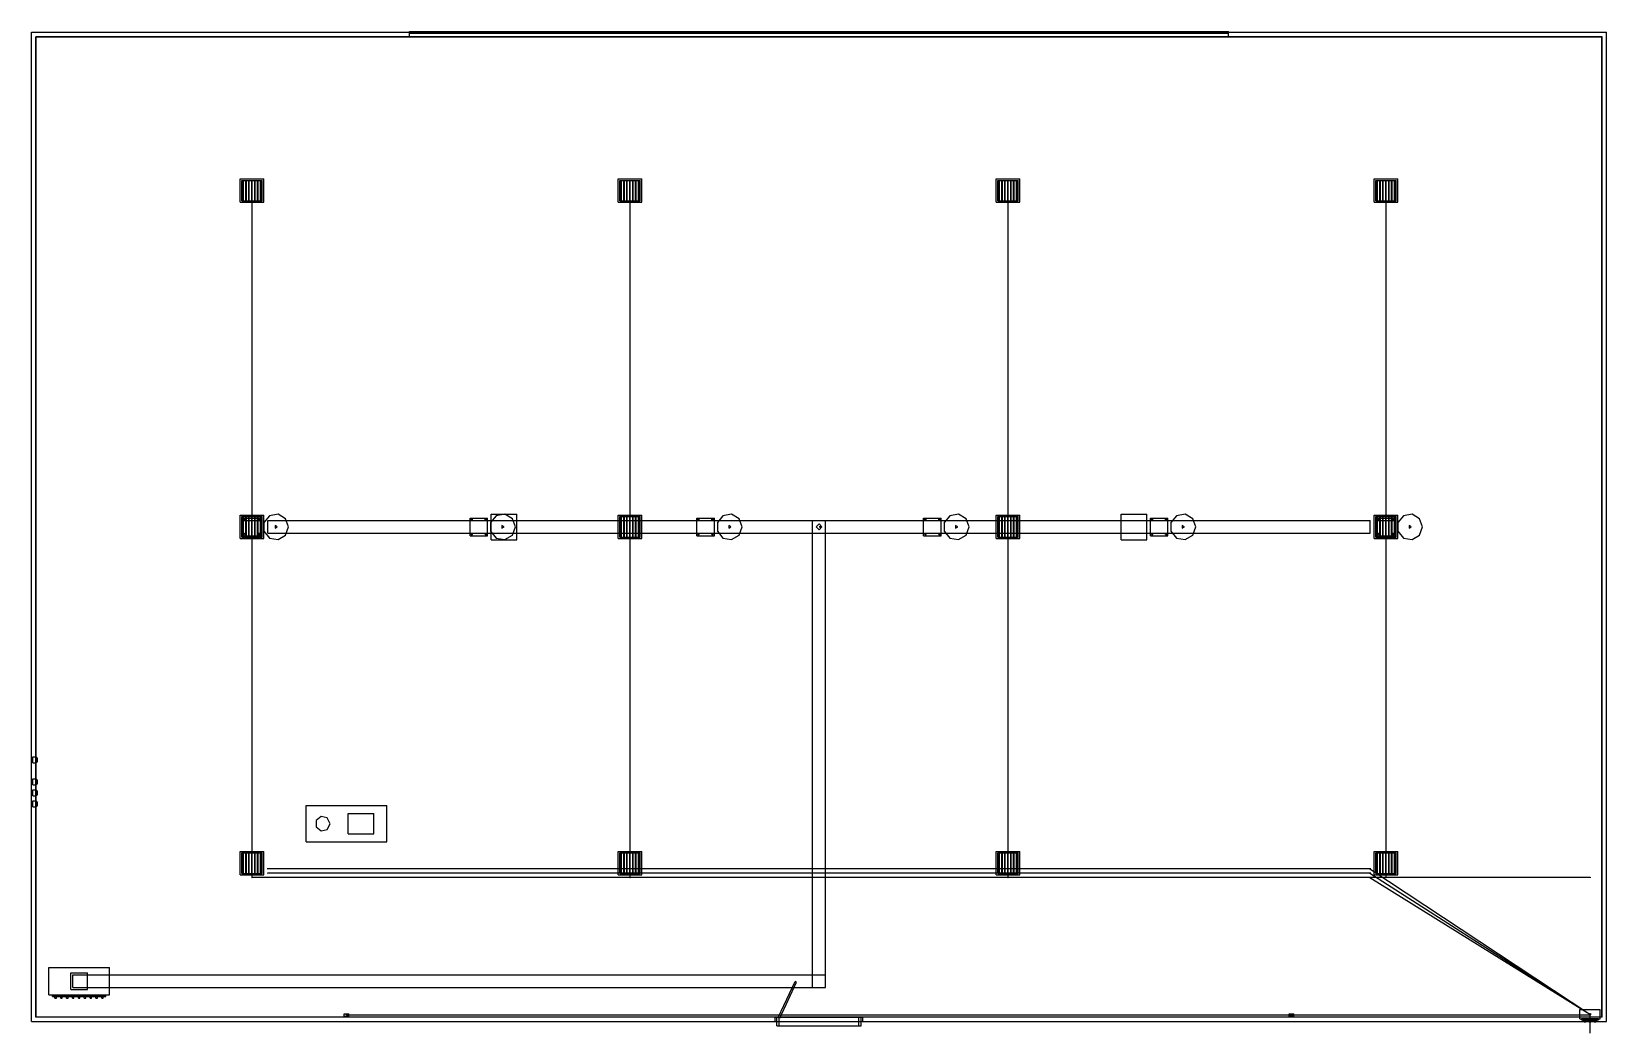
# Model space of a CAD drawing. Header units: millimetres. Extents: x -285000 to -242000, y 122200 to 149522.
import ezdxf

# ---------------------------------------------------------------- set-up
doc = ezdxf.new("R2010")
doc.units = ezdxf.units.MM

msp = doc.modelspace()

# ---------------------------------------------------------------- linework, layer by layer
at = {"layer": 'electrical'}
for p, q in [((-278972.21, 145180), (-278987.79, 145180)), ((-278987.79, 145180), (-278980, 145180)), ((-278980, 145180), (-278972.21, 145180)), ((-278980, 126430), (-278980, 145180)), ((-268652.21, 145180), (-268667.79, 145180)), ((-268667.79, 145180), (-268660, 145180)), ((-268660, 145180), (-268652.21, 145180)), ((-268660, 126430), (-268660, 145180)), ((-258332.21, 145180), (-258347.79, 145180)), ((-258347.79, 145180), (-258340, 145180)), ((-258340, 145180), (-258332.21, 145180)), ((-258340, 126430), (-258340, 145180)), ((-248012.21, 145180), (-248027.79, 145180)), ((-248027.79, 145180), (-248020, 145180)), ((-248020, 145180), (-248012.21, 145180)), ((-248020, 126430), (-248020, 145180)), ((-278972.21, 126430), (-278987.79, 126430)), ((-278987.79, 126430), (-278980, 126430)), ((-278980, 126422.21), (-278980, 126437.79)), ((-278980, 126437.79), (-278980, 126430)), ((-278980, 126430), (-278980, 126422.21)), ((-242450, 126430), (-278980, 126430)), ((-278980, 126430), (-278972.21, 126430)), ((-278550, 126658.74), (-278550, 126681.26)), ((-278550, 126681.26), (-278550, 126670)), ((-278550, 126670), (-278550, 126658.74)), ((-248450, 126670), (-278550, 126670)), ((-278550, 126538.74), (-278550, 126561.26)), ((-278550, 126561.26), (-278550, 126550)), ((-278550, 126550), (-278550, 126538.74)), ((-248450, 126550), (-278550, 126550)), ((-278550, 126418.74), (-278550, 126441.26)), ((-278550, 126441.26), (-278550, 126430)), ((-278550, 126430), (-278550, 126418.74)), ((-248450, 126430), (-278550, 126430)), ((-268652.21, 126430), (-268667.79, 126430)), ((-268667.79, 126430), (-268660, 126430)), ((-268660, 126430), (-268652.21, 126430)), ((-258332.21, 126430), (-258347.79, 126430)), ((-258347.79, 126430), (-258340, 126430)), ((-258340, 126430), (-258332.21, 126430)), ((-248457.17, 126659.16), (-248446.41, 126675.42)), ((-248446.41, 126675.42), (-248457.17, 126659.16)), ((-242457.17, 122689.16), (-248457.17, 126659.16)), ((-248457.02, 126539.06), (-248446.49, 126555.47)), ((-248446.49, 126555.47), (-248457.02, 126539.06)), ((-242457.02, 122689.06), (-248457.02, 126539.06)), ((-248456.86, 126418.96), (-248446.57, 126435.52)), ((-248446.57, 126435.52), (-248456.86, 126418.96)), ((-248450, 126658.74), (-248450, 126681.26)), ((-248450, 126681.26), (-248450, 126670)), ((-248450, 126670), (-248450, 126658.74)), ((-248450, 126670), (-248435.96, 126670)), ((-248435.96, 126670), (-248450, 126670)), ((-248450, 126538.74), (-248450, 126561.26)), ((-248450, 126561.26), (-248450, 126550)), ((-248450, 126550), (-248450, 126538.74)), ((-248450, 126550), (-248435.96, 126550)), ((-248435.96, 126550), (-248450, 126550)), ((-248450, 126418.74), (-248450, 126441.26)), ((-248450, 126441.26), (-248450, 126430)), ((-248450, 126430), (-248450, 126418.74)), ((-248450, 126430), (-248435.96, 126430)), ((-248435.96, 126430), (-248450, 126430)), ((-248446.57, 126435.52), (-248446.57, 126435.52)), ((-248446.49, 126555.47), (-248446.49, 126555.47)), ((-248446.41, 126675.42), (-248446.41, 126675.42)), ((-248012.21, 126430), (-248027.79, 126430)), ((-248027.79, 126430), (-248020, 126430)), ((-248020, 126430), (-248012.21, 126430)), ((-242450, 126422.21), (-242450, 126437.79)), ((-242450, 126437.79), (-242450, 126430)), ((-242450, 126430), (-242450, 126422.21)), ((-242456.86, 122688.96), (-248456.86, 126418.96)), ((-276465, 122650), (-276465, 122710)), ((-276465, 122710), (-276335, 122710)), ((-276465, 122650), (-276335, 122650)), ((-276391, 122680), (-276404.5, 122687.79)), ((-276404.5, 122687.79), (-276404.5, 122672.21)), ((-276404.5, 122672.21), (-276391, 122680)), ((-276400, 122672.21), (-276400, 122687.79)), ((-276400, 122687.79), (-276400, 122680)), ((-276400, 122680), (-242450, 122680)), ((-276400, 122680), (-276400, 122672.21)), ((-276400, 122680), (-276390.28, 122680)), ((-276390.28, 122680), (-276400, 122680)), ((-276335, 122650), (-276335, 122710)), ((-250665, 122650), (-250665, 122710)), ((-250665, 122710), (-250535, 122710)), ((-250665, 122650), (-250535, 122650)), ((-250591, 122680), (-250604.5, 122687.79)), ((-250604.5, 122687.79), (-250604.5, 122672.21)), ((-250604.5, 122672.21), (-250591, 122680)), ((-250600, 122672.21), (-250600, 122687.79)), ((-250600, 122687.79), (-250600, 122680)), ((-250600, 122680), (-242450, 122680)), ((-250600, 122680), (-250600, 122672.21)), ((-250600, 122680), (-250590.28, 122680)), ((-250590.28, 122680), (-250600, 122680)), ((-250535, 122650), (-250535, 122710)), ((-242725, 122575), (-242725, 122825)), ((-242725, 122825), (-242175, 122825)), ((-242725, 122575), (-242175, 122575)), ((-242685, 122547.5), (-242685, 122582.5)), ((-242685, 122582.5), (-242215, 122582.5)), ((-242637.5, 122510), (-242637.5, 122550)), ((-242637.5, 122550), (-242537.5, 122550)), ((-242537.5, 122510), (-242537.5, 122550)), ((-242500, 122510), (-242500, 122550)), ((-242500, 122550), (-242400, 122550)), ((-242468, 122700), (-242441, 122715.59)), ((-242441, 122684.41), (-242468, 122700)), ((-242434.41, 122700), (-242465.59, 122700)), ((-242465.59, 122700), (-242450, 122700)), ((-242457.17, 122689.16), (-242446.41, 122705.42)), ((-242446.41, 122705.42), (-242457.17, 122689.16)), ((-242457.02, 122689.06), (-242446.49, 122705.47)), ((-242446.49, 122705.47), (-242457.02, 122689.06)), ((-242456.86, 122688.96), (-242446.57, 122705.52)), ((-242446.57, 122705.52), (-242456.86, 122688.96)), ((-242437, 122700), (-242456.5, 122711.26)), ((-242456.5, 122711.26), (-242456.5, 122688.74)), ((-242437, 122700), (-242456.5, 122711.26)), ((-242456.5, 122711.26), (-242456.5, 122688.74)), ((-242437, 122700), (-242456.5, 122711.26)), ((-242456.5, 122711.26), (-242456.5, 122688.74)), ((-242456.5, 122688.74), (-242437, 122700)), ((-242456.5, 122688.74), (-242437, 122700)), ((-242456.5, 122688.74), (-242437, 122700)), ((-242450, 122700), (-242434.41, 122700)), ((-242450, 122200), (-242450, 122700)), ((-242450, 122700), (-242430.56, 122700)), ((-242430.56, 122700), (-242450, 122700)), ((-242450, 122700), (-242435.96, 122700)), ((-242435.96, 122700), (-242450, 122700)), ((-242450, 122700), (-242435.96, 122700)), ((-242435.96, 122700), (-242450, 122700)), ((-242450, 122700), (-242435.96, 122700)), ((-242435.96, 122700), (-242450, 122700)), ((-242450, 122672.21), (-242450, 122687.79)), ((-242450, 122687.79), (-242450, 122680)), ((-242450, 122672.21), (-242450, 122687.79)), ((-242450, 122687.79), (-242450, 122680)), ((-242450, 122680), (-242450, 122672.21)), ((-242450, 122680), (-242450, 122672.21)), ((-242446.57, 122705.52), (-242446.57, 122705.52)), ((-242446.49, 122705.47), (-242446.49, 122705.47)), ((-242446.41, 122705.42), (-242446.41, 122705.42)), ((-242441, 122715.59), (-242441, 122684.41)), ((-242400, 122510), (-242400, 122550)), ((-242362.5, 122510), (-242362.5, 122550)), ((-242362.5, 122550), (-242262.5, 122550)), ((-242262.5, 122510), (-242262.5, 122550)), ((-242215, 122547.5), (-242215, 122582.5)), ((-242175, 122575), (-242175, 122825)), ((-242685, 122547.5), (-242215, 122547.5)), ((-242637.5, 122510), (-242537.5, 122510)), ((-242564.12, 122520), (-242610.88, 122520)), ((-242610.88, 122520), (-242587.5, 122520)), ((-242564.12, 122495), (-242610.88, 122495)), ((-242610.88, 122495), (-242587.5, 122495)), ((-242587.5, 122520), (-242587.5, 122495)), ((-242587.5, 122520), (-242564.12, 122520)), ((-242587.5, 122495), (-242564.12, 122495)), ((-242500, 122510), (-242400, 122510)), ((-242426.62, 122520), (-242473.38, 122520)), ((-242473.38, 122520), (-242450, 122520)), ((-242426.62, 122495), (-242473.38, 122495)), ((-242473.38, 122495), (-242450, 122495)), ((-242434.41, 122200), (-242465.59, 122200)), ((-242465.59, 122200), (-242450, 122200)), ((-242450, 122520), (-242450, 122495)), ((-242450, 122520), (-242426.62, 122520)), ((-242450, 122495), (-242426.62, 122495)), ((-242450, 122200), (-242434.41, 122200)), ((-242362.5, 122510), (-242262.5, 122510)), ((-242289.12, 122520), (-242335.88, 122520)), ((-242335.88, 122520), (-242312.5, 122520)), ((-242289.12, 122495), (-242335.88, 122495)), ((-242335.88, 122495), (-242312.5, 122495)), ((-242312.5, 122520), (-242312.5, 122495)), ((-242312.5, 122520), (-242289.12, 122520)), ((-242312.5, 122495), (-242289.12, 122495))]:
    msp.add_line(p, q, dxfattribs=at)
at = {"layer": 'hvac'}
for p, q in [((-272450, 135650), (-272450, 136350)), ((-272450, 136350), (-271750, 136350)), ((-271750, 135650), (-271750, 136350)), ((-255250, 135650), (-255250, 136350)), ((-255250, 136350), (-254550, 136350)), ((-254550, 135650), (-254550, 136350)), ((-278550, 135825), (-278550, 136175)), ((-278550, 136175), (-248450, 136175)), ((-263675, 123425), (-263675, 136175)), ((-263675, 136175), (-263325, 136175)), ((-263325, 123425), (-263325, 136175)), ((-248450, 135825), (-248450, 136175)), ((-278550, 135825), (-248450, 135825)), ((-272450, 135650), (-271750, 135650)), ((-255250, 135650), (-254550, 135650)), ((-284525, 123225), (-284525, 123975)), ((-284525, 123975), (-282875, 123975)), ((-282875, 123225), (-282875, 123975)), ((-283925, 123375), (-283925, 123825)), ((-283925, 123825), (-283475, 123825)), ((-283875, 123425), (-283875, 123775)), ((-283875, 123775), (-263325, 123775)), ((-283875, 123425), (-263325, 123425)), ((-283475, 123375), (-283475, 123825)), ((-263675, 123425), (-263325, 123425)), ((-263325, 123425), (-263325, 123775)), ((-284525, 123225), (-282875, 123225)), ((-284425, 123180), (-284425, 123220)), ((-284425, 123220), (-282975, 123220)), ((-284425, 123180), (-282975, 123180)), ((-284360, 123140), (-284360, 123200)), ((-284360, 123200), (-284320, 123200)), ((-284360, 123140), (-284320, 123140)), ((-284320, 123140), (-284320, 123200)), ((-284200, 123140), (-284200, 123200)), ((-284200, 123200), (-284160, 123200)), ((-284200, 123140), (-284160, 123140)), ((-284160, 123140), (-284160, 123200)), ((-284040, 123140), (-284040, 123200)), ((-284040, 123200), (-284000, 123200)), ((-284040, 123140), (-284000, 123140)), ((-284000, 123140), (-284000, 123200)), ((-283925, 123375), (-283475, 123375)), ((-283880, 123140), (-283880, 123200)), ((-283880, 123200), (-283840, 123200)), ((-283880, 123140), (-283840, 123140)), ((-283840, 123140), (-283840, 123200)), ((-283720, 123140), (-283720, 123200)), ((-283720, 123200), (-283680, 123200)), ((-283720, 123140), (-283680, 123140)), ((-283680, 123140), (-283680, 123200)), ((-283560, 123140), (-283560, 123200)), ((-283560, 123200), (-283520, 123200)), ((-283560, 123140), (-283520, 123140)), ((-283520, 123140), (-283520, 123200)), ((-283400, 123140), (-283400, 123200)), ((-283400, 123200), (-283360, 123200)), ((-283400, 123140), (-283360, 123140)), ((-283360, 123140), (-283360, 123200)), ((-283240, 123140), (-283240, 123200)), ((-283240, 123200), (-283200, 123200)), ((-283240, 123140), (-283200, 123140)), ((-283200, 123140), (-283200, 123200)), ((-283080, 123140), (-283080, 123200)), ((-283080, 123200), (-283040, 123200)), ((-283080, 123140), (-283040, 123140)), ((-283040, 123140), (-283040, 123200)), ((-282975, 123180), (-282975, 123220))]:
    msp.add_line(p, q, dxfattribs=at)
at = {"layer": 'interiors'}
for p, q in [((-285000, 122500), (-285000, 149500)), ((-285000, 149500), (-242000, 149500)), ((-242120, 149380), (-284880, 149380)), ((-284880, 122620), (-284880, 149380)), ((-284875, 122625), (-284875, 149375)), ((-284875, 149375), (-242125, 149375)), ((-274680, 149477.5), (-274680, 149522.5)), ((-274680, 149522.5), (-252320, 149522.5)), ((-274680, 149500), (-252320, 149500)), ((-274680, 149380), (-274680, 149500)), ((-274680, 149477.5), (-252320, 149477.5)), ((-274680, 149380), (-252320, 149380)), ((-252320, 149477.5), (-252320, 149522.5)), ((-252320, 149380), (-252320, 149500)), ((-242125, 122625), (-242125, 149375)), ((-242120, 122620), (-242120, 149380)), ((-242000, 122500), (-242000, 149500)), ((-278269.22, 136344.68), (-278505, 136303.11)), ((-278061.88, 136224.98), (-278269.22, 136344.68)), ((-272077.22, 136344.68), (-272313, 136303.11)), ((-271869.88, 136224.98), (-272077.22, 136344.68)), ((-265885.22, 136344.68), (-266121, 136303.11)), ((-265677.88, 136224.98), (-265885.22, 136344.68)), ((-259693.22, 136344.68), (-259929, 136303.11)), ((-259485.88, 136224.98), (-259693.22, 136344.68)), ((-253501.22, 136344.68), (-253737, 136303.11)), ((-253293.88, 136224.98), (-253501.22, 136344.68)), ((-247309.22, 136344.68), (-247545, 136303.11)), ((-247101.88, 136224.98), (-247309.22, 136344.68)), ((-279220, 136177.5), (-279220, 136242.5)), ((-279220, 136242.5), (-278740, 136242.5)), ((-279220, 135760), (-279220, 136240)), ((-279220, 136240), (-278740, 136240)), ((-279220, 136177.5), (-278740, 136177.5)), ((-279187.5, 136172.5), (-279187.5, 136207.5)), ((-279187.5, 136207.5), (-279152.5, 136207.5)), ((-279187.5, 136172.5), (-279152.5, 136172.5)), ((-279152.5, 136172.5), (-279152.5, 136207.5)), ((-278807.5, 136172.5), (-278807.5, 136207.5)), ((-278807.5, 136207.5), (-278772.5, 136207.5)), ((-278807.5, 136172.5), (-278772.5, 136172.5)), ((-278772.5, 136172.5), (-278772.5, 136207.5)), ((-278740, 136177.5), (-278740, 136242.5)), ((-278740, 135760), (-278740, 136240)), ((-278505, 136303.11), (-278658.89, 136119.71)), ((-278658.89, 136119.71), (-278658.89, 135880.29)), ((-278658.89, 135880.29), (-278505, 135696.89)), ((-278290, 136000), (-278350, 136034.64)), ((-278350, 136034.64), (-278350, 135965.36)), ((-278350, 135965.36), (-278290, 136000)), ((-277980, 136000), (-278061.88, 136224.98)), ((-278061.88, 135775.02), (-277980, 136000)), ((-273028, 136177.5), (-273028, 136242.5)), ((-273028, 136242.5), (-272548, 136242.5)), ((-273028, 135760), (-273028, 136240)), ((-273028, 136240), (-272548, 136240)), ((-273028, 136177.5), (-272548, 136177.5)), ((-272995.5, 136172.5), (-272995.5, 136207.5)), ((-272995.5, 136207.5), (-272960.5, 136207.5)), ((-272995.5, 136172.5), (-272960.5, 136172.5)), ((-272960.5, 136172.5), (-272960.5, 136207.5)), ((-272615.5, 136172.5), (-272615.5, 136207.5)), ((-272615.5, 136207.5), (-272580.5, 136207.5)), ((-272615.5, 136172.5), (-272580.5, 136172.5)), ((-272580.5, 136172.5), (-272580.5, 136207.5)), ((-272548, 136177.5), (-272548, 136242.5)), ((-272548, 135760), (-272548, 136240)), ((-272313, 136303.11), (-272466.89, 136119.71)), ((-272466.89, 136119.71), (-272466.89, 135880.29)), ((-272466.89, 135880.29), (-272313, 135696.89)), ((-272098, 136000), (-272158, 136034.64)), ((-272158, 136034.64), (-272158, 135965.36)), ((-272158, 135965.36), (-272098, 136000)), ((-271788, 136000), (-271869.88, 136224.98)), ((-271869.88, 135775.02), (-271788, 136000)), ((-266836, 136177.5), (-266836, 136242.5)), ((-266836, 136242.5), (-266356, 136242.5)), ((-266836, 135760), (-266836, 136240)), ((-266836, 136240), (-266356, 136240)), ((-266836, 136177.5), (-266356, 136177.5)), ((-266803.5, 136172.5), (-266803.5, 136207.5)), ((-266803.5, 136207.5), (-266768.5, 136207.5)), ((-266803.5, 136172.5), (-266768.5, 136172.5)), ((-266768.5, 136172.5), (-266768.5, 136207.5)), ((-266423.5, 136172.5), (-266423.5, 136207.5)), ((-266423.5, 136207.5), (-266388.5, 136207.5)), ((-266423.5, 136172.5), (-266388.5, 136172.5)), ((-266388.5, 136172.5), (-266388.5, 136207.5)), ((-266356, 136177.5), (-266356, 136242.5)), ((-266356, 135760), (-266356, 136240)), ((-266121, 136303.11), (-266274.89, 136119.71)), ((-266274.89, 136119.71), (-266274.89, 135880.29)), ((-266274.89, 135880.29), (-266121, 135696.89)), ((-265906, 136000), (-265966, 136034.64)), ((-265966, 136034.64), (-265966, 135965.36)), ((-265966, 135965.36), (-265906, 136000)), ((-265596, 136000), (-265677.88, 136224.98)), ((-265677.88, 135775.02), (-265596, 136000)), ((-260644, 136177.5), (-260644, 136242.5)), ((-260644, 136242.5), (-260164, 136242.5)), ((-260644, 135760), (-260644, 136240)), ((-260644, 136240), (-260164, 136240)), ((-260644, 136177.5), (-260164, 136177.5)), ((-260611.5, 136172.5), (-260611.5, 136207.5)), ((-260611.5, 136207.5), (-260576.5, 136207.5)), ((-260611.5, 136172.5), (-260576.5, 136172.5)), ((-260576.5, 136172.5), (-260576.5, 136207.5)), ((-260231.5, 136172.5), (-260231.5, 136207.5)), ((-260231.5, 136207.5), (-260196.5, 136207.5)), ((-260231.5, 136172.5), (-260196.5, 136172.5)), ((-260196.5, 136172.5), (-260196.5, 136207.5)), ((-260164, 136177.5), (-260164, 136242.5)), ((-260164, 135760), (-260164, 136240)), ((-259929, 136303.11), (-260082.89, 136119.71)), ((-260082.89, 136119.71), (-260082.89, 135880.29)), ((-260082.89, 135880.29), (-259929, 135696.89)), ((-259714, 136000), (-259774, 136034.64)), ((-259774, 136034.64), (-259774, 135965.36)), ((-259774, 135965.36), (-259714, 136000)), ((-259404, 136000), (-259485.88, 136224.98)), ((-259485.88, 135775.02), (-259404, 136000)), ((-254452, 136177.5), (-254452, 136242.5)), ((-254452, 136242.5), (-253972, 136242.5)), ((-254452, 135760), (-254452, 136240)), ((-254452, 136240), (-253972, 136240)), ((-254452, 136177.5), (-253972, 136177.5)), ((-254419.5, 136172.5), (-254419.5, 136207.5)), ((-254419.5, 136207.5), (-254384.5, 136207.5)), ((-254419.5, 136172.5), (-254384.5, 136172.5)), ((-254384.5, 136172.5), (-254384.5, 136207.5)), ((-254039.5, 136172.5), (-254039.5, 136207.5)), ((-254039.5, 136207.5), (-254004.5, 136207.5)), ((-254039.5, 136172.5), (-254004.5, 136172.5)), ((-254004.5, 136172.5), (-254004.5, 136207.5)), ((-253972, 136177.5), (-253972, 136242.5)), ((-253972, 135760), (-253972, 136240)), ((-253737, 136303.11), (-253890.89, 136119.71)), ((-253890.89, 136119.71), (-253890.89, 135880.29)), ((-253890.89, 135880.29), (-253737, 135696.89)), ((-253522, 136000), (-253582, 136034.64)), ((-253582, 136034.64), (-253582, 135965.36)), ((-253582, 135965.36), (-253522, 136000)), ((-253212, 136000), (-253293.88, 136224.98)), ((-253293.88, 135775.02), (-253212, 136000)), ((-248260, 136177.5), (-248260, 136242.5)), ((-248260, 136242.5), (-247780, 136242.5)), ((-248260, 135760), (-248260, 136240)), ((-248260, 136240), (-247780, 136240)), ((-248260, 136177.5), (-247780, 136177.5)), ((-248227.5, 136172.5), (-248227.5, 136207.5)), ((-248227.5, 136207.5), (-248192.5, 136207.5)), ((-248227.5, 136172.5), (-248192.5, 136172.5)), ((-248192.5, 136172.5), (-248192.5, 136207.5)), ((-247847.5, 136172.5), (-247847.5, 136207.5)), ((-247847.5, 136207.5), (-247812.5, 136207.5)), ((-247847.5, 136172.5), (-247812.5, 136172.5)), ((-247812.5, 136172.5), (-247812.5, 136207.5)), ((-247780, 136177.5), (-247780, 136242.5)), ((-247780, 135760), (-247780, 136240)), ((-247545, 136303.11), (-247698.89, 136119.71)), ((-247698.89, 136119.71), (-247698.89, 135880.29)), ((-247698.89, 135880.29), (-247545, 135696.89)), ((-247330, 136000), (-247390, 136034.64)), ((-247390, 136034.64), (-247390, 135965.36)), ((-247390, 135965.36), (-247330, 136000)), ((-247020, 136000), (-247101.88, 136224.98)), ((-247101.88, 135775.02), (-247020, 136000)), ((-279220, 135760), (-278740, 135760)), ((-279187.5, 135792.5), (-279187.5, 135827.5)), ((-279187.5, 135827.5), (-279152.5, 135827.5)), ((-279187.5, 135792.5), (-279152.5, 135792.5)), ((-279152.5, 135792.5), (-279152.5, 135827.5)), ((-278807.5, 135792.5), (-278807.5, 135827.5)), ((-278807.5, 135827.5), (-278772.5, 135827.5)), ((-278807.5, 135792.5), (-278772.5, 135792.5)), ((-278772.5, 135792.5), (-278772.5, 135827.5)), ((-278505, 135696.89), (-278269.22, 135655.32)), ((-278269.22, 135655.32), (-278061.88, 135775.02)), ((-273028, 135760), (-272548, 135760)), ((-272995.5, 135792.5), (-272995.5, 135827.5)), ((-272995.5, 135827.5), (-272960.5, 135827.5)), ((-272995.5, 135792.5), (-272960.5, 135792.5)), ((-272960.5, 135792.5), (-272960.5, 135827.5)), ((-272615.5, 135792.5), (-272615.5, 135827.5)), ((-272615.5, 135827.5), (-272580.5, 135827.5)), ((-272615.5, 135792.5), (-272580.5, 135792.5)), ((-272580.5, 135792.5), (-272580.5, 135827.5)), ((-272313, 135696.89), (-272077.22, 135655.32)), ((-272077.22, 135655.32), (-271869.88, 135775.02)), ((-266836, 135760), (-266356, 135760)), ((-266803.5, 135792.5), (-266803.5, 135827.5)), ((-266803.5, 135827.5), (-266768.5, 135827.5)), ((-266803.5, 135792.5), (-266768.5, 135792.5)), ((-266768.5, 135792.5), (-266768.5, 135827.5)), ((-266423.5, 135792.5), (-266423.5, 135827.5)), ((-266423.5, 135827.5), (-266388.5, 135827.5)), ((-266423.5, 135792.5), (-266388.5, 135792.5)), ((-266388.5, 135792.5), (-266388.5, 135827.5)), ((-266121, 135696.89), (-265885.22, 135655.32)), ((-265885.22, 135655.32), (-265677.88, 135775.02)), ((-260644, 135760), (-260164, 135760)), ((-260611.5, 135792.5), (-260611.5, 135827.5)), ((-260611.5, 135827.5), (-260576.5, 135827.5)), ((-260611.5, 135792.5), (-260576.5, 135792.5)), ((-260576.5, 135792.5), (-260576.5, 135827.5)), ((-260231.5, 135792.5), (-260231.5, 135827.5)), ((-260231.5, 135827.5), (-260196.5, 135827.5)), ((-260231.5, 135792.5), (-260196.5, 135792.5)), ((-260196.5, 135792.5), (-260196.5, 135827.5)), ((-259929, 135696.89), (-259693.22, 135655.32)), ((-259693.22, 135655.32), (-259485.88, 135775.02)), ((-254452, 135760), (-253972, 135760)), ((-254419.5, 135792.5), (-254419.5, 135827.5)), ((-254419.5, 135827.5), (-254384.5, 135827.5)), ((-254419.5, 135792.5), (-254384.5, 135792.5)), ((-254384.5, 135792.5), (-254384.5, 135827.5)), ((-254039.5, 135792.5), (-254039.5, 135827.5)), ((-254039.5, 135827.5), (-254004.5, 135827.5)), ((-254039.5, 135792.5), (-254004.5, 135792.5)), ((-254004.5, 135792.5), (-254004.5, 135827.5)), ((-253737, 135696.89), (-253501.22, 135655.32)), ((-253501.22, 135655.32), (-253293.88, 135775.02)), ((-248260, 135760), (-247780, 135760)), ((-248227.5, 135792.5), (-248227.5, 135827.5)), ((-248227.5, 135827.5), (-248192.5, 135827.5)), ((-248227.5, 135792.5), (-248192.5, 135792.5)), ((-248192.5, 135792.5), (-248192.5, 135827.5)), ((-247847.5, 135792.5), (-247847.5, 135827.5)), ((-247847.5, 135827.5), (-247812.5, 135827.5)), ((-247847.5, 135792.5), (-247812.5, 135792.5)), ((-247812.5, 135792.5), (-247812.5, 135827.5)), ((-247545, 135696.89), (-247309.22, 135655.32)), ((-247309.22, 135655.32), (-247101.88, 135775.02)), ((-277500, 127400), (-277500, 128400)), ((-277500, 128400), (-275300, 128400)), ((-276350, 127625), (-276350, 128175)), ((-276350, 128175), (-275650, 128175)), ((-275650, 127625), (-275650, 128175)), ((-275300, 127400), (-275300, 128400)), ((-277094.5, 128094.99), (-277230.19, 127986.78)), ((-277230.19, 127986.78), (-277230.19, 127813.22)), ((-277230.19, 127813.22), (-277094.5, 127705.01)), ((-276925.3, 128056.37), (-277094.5, 128094.99)), ((-277094.5, 127705.01), (-276925.3, 127743.63)), ((-276850, 127900), (-276925.3, 128056.37)), ((-276925.3, 127743.63), (-276850, 127900)), ((-277500, 127400), (-275300, 127400)), ((-276350, 127625), (-275650, 127625)), ((-264610.39, 122609.51), (-264153.96, 123588.32)), ((-264569.61, 122590.49), (-264113.18, 123569.3)), ((-264113.18, 123569.3), (-264153.96, 123588.32)), ((-242120, 122620), (-284880, 122620)), ((-264700, 122620), (-284880, 122620)), ((-284875, 122625), (-242125, 122625)), ((-264700, 122500), (-264700, 122620)), ((-264700, 122620), (-262300, 122620)), ((-264655, 122380), (-264655, 122620)), ((-264655, 122620), (-264585, 122620)), ((-264650, 122380), (-264650, 122620)), ((-264650, 122620), (-262350, 122620)), ((-264569.61, 122590.49), (-264610.39, 122609.51)), ((-264585, 122380), (-264585, 122620)), ((-262415, 122380), (-262415, 122620)), ((-262415, 122620), (-262345, 122620)), ((-262350, 122380), (-262350, 122620)), ((-262345, 122380), (-262345, 122620)), ((-262300, 122500), (-262300, 122620)), ((-242120, 122620), (-262300, 122620)), ((-285000, 122500), (-264700, 122500)), ((-285000, 122500), (-242000, 122500)), ((-264700, 122500), (-262300, 122500)), ((-264655, 122380), (-264585, 122380)), ((-264650, 122380), (-262350, 122380)), ((-262415, 122380), (-262345, 122380)), ((-262300, 122500), (-242000, 122500))]:
    msp.add_line(p, q, dxfattribs=at)
at = {"layer": 'lighting'}
for p, q in [((-279300, 144860), (-279300, 145500)), ((-279300, 145500), (-278660, 145500)), ((-279260, 144900), (-279260, 145460)), ((-279260, 145460), (-278700, 145460)), ((-279226, 144910), (-279226, 145450)), ((-279226, 145450), (-279214, 145450)), ((-279214, 144910), (-279214, 145450)), ((-279146, 144910), (-279146, 145450)), ((-279146, 145450), (-279134, 145450)), ((-279134, 144910), (-279134, 145450)), ((-279066, 144910), (-279066, 145450)), ((-279066, 145450), (-279054, 145450)), ((-279054, 144910), (-279054, 145450)), ((-278986, 144910), (-278986, 145450)), ((-278986, 145450), (-278974, 145450)), ((-278974, 144910), (-278974, 145450)), ((-278906, 144910), (-278906, 145450)), ((-278906, 145450), (-278894, 145450)), ((-278894, 144910), (-278894, 145450)), ((-278826, 144910), (-278826, 145450)), ((-278826, 145450), (-278814, 145450)), ((-278814, 144910), (-278814, 145450)), ((-278746, 144910), (-278746, 145450)), ((-278746, 145450), (-278734, 145450)), ((-278734, 144910), (-278734, 145450)), ((-278700, 144900), (-278700, 145460)), ((-278660, 144860), (-278660, 145500)), ((-268980, 144860), (-268980, 145500)), ((-268980, 145500), (-268340, 145500)), ((-268940, 144900), (-268940, 145460)), ((-268940, 145460), (-268380, 145460)), ((-268906, 144910), (-268906, 145450)), ((-268906, 145450), (-268894, 145450)), ((-268894, 144910), (-268894, 145450)), ((-268826, 144910), (-268826, 145450)), ((-268826, 145450), (-268814, 145450)), ((-268814, 144910), (-268814, 145450)), ((-268746, 144910), (-268746, 145450)), ((-268746, 145450), (-268734, 145450)), ((-268734, 144910), (-268734, 145450)), ((-268666, 144910), (-268666, 145450)), ((-268666, 145450), (-268654, 145450)), ((-268654, 144910), (-268654, 145450)), ((-268586, 144910), (-268586, 145450)), ((-268586, 145450), (-268574, 145450)), ((-268574, 144910), (-268574, 145450)), ((-268506, 144910), (-268506, 145450)), ((-268506, 145450), (-268494, 145450)), ((-268494, 144910), (-268494, 145450)), ((-268426, 144910), (-268426, 145450)), ((-268426, 145450), (-268414, 145450)), ((-268414, 144910), (-268414, 145450)), ((-268380, 144900), (-268380, 145460)), ((-268340, 144860), (-268340, 145500)), ((-258660, 144860), (-258660, 145500)), ((-258660, 145500), (-258020, 145500)), ((-258620, 144900), (-258620, 145460)), ((-258620, 145460), (-258060, 145460)), ((-258586, 144910), (-258586, 145450)), ((-258586, 145450), (-258574, 145450)), ((-258574, 144910), (-258574, 145450)), ((-258506, 144910), (-258506, 145450)), ((-258506, 145450), (-258494, 145450)), ((-258494, 144910), (-258494, 145450)), ((-258426, 144910), (-258426, 145450)), ((-258426, 145450), (-258414, 145450)), ((-258414, 144910), (-258414, 145450)), ((-258346, 144910), (-258346, 145450)), ((-258346, 145450), (-258334, 145450)), ((-258334, 144910), (-258334, 145450)), ((-258266, 144910), (-258266, 145450)), ((-258266, 145450), (-258254, 145450)), ((-258254, 144910), (-258254, 145450)), ((-258186, 144910), (-258186, 145450)), ((-258186, 145450), (-258174, 145450)), ((-258174, 144910), (-258174, 145450)), ((-258106, 144910), (-258106, 145450)), ((-258106, 145450), (-258094, 145450)), ((-258094, 144910), (-258094, 145450)), ((-258060, 144900), (-258060, 145460)), ((-258020, 144860), (-258020, 145500)), ((-248340, 144860), (-248340, 145500)), ((-248340, 145500), (-247700, 145500)), ((-248300, 144900), (-248300, 145460)), ((-248300, 145460), (-247740, 145460)), ((-248266, 144910), (-248266, 145450)), ((-248266, 145450), (-248254, 145450)), ((-248254, 144910), (-248254, 145450)), ((-248186, 144910), (-248186, 145450)), ((-248186, 145450), (-248174, 145450)), ((-248174, 144910), (-248174, 145450)), ((-248106, 144910), (-248106, 145450)), ((-248106, 145450), (-248094, 145450)), ((-248094, 144910), (-248094, 145450)), ((-248026, 144910), (-248026, 145450)), ((-248026, 145450), (-248014, 145450)), ((-248014, 144910), (-248014, 145450)), ((-247946, 144910), (-247946, 145450)), ((-247946, 145450), (-247934, 145450)), ((-247934, 144910), (-247934, 145450)), ((-247866, 144910), (-247866, 145450)), ((-247866, 145450), (-247854, 145450)), ((-247854, 144910), (-247854, 145450)), ((-247786, 144910), (-247786, 145450)), ((-247786, 145450), (-247774, 145450)), ((-247774, 144910), (-247774, 145450)), ((-247740, 144900), (-247740, 145460)), ((-247700, 144860), (-247700, 145500)), ((-279226, 144910), (-279214, 144910)), ((-279146, 144910), (-279134, 144910)), ((-279066, 144910), (-279054, 144910)), ((-278986, 144910), (-278974, 144910)), ((-278971, 145180), (-278984.5, 145187.79)), ((-278984.5, 145187.79), (-278984.5, 145172.21)), ((-278984.5, 145172.21), (-278971, 145180)), ((-278906, 144910), (-278894, 144910)), ((-278826, 144910), (-278814, 144910)), ((-278746, 144910), (-278734, 144910)), ((-268906, 144910), (-268894, 144910)), ((-268826, 144910), (-268814, 144910)), ((-268746, 144910), (-268734, 144910)), ((-268666, 144910), (-268654, 144910)), ((-268651, 145180), (-268664.5, 145187.79)), ((-268664.5, 145187.79), (-268664.5, 145172.21)), ((-268664.5, 145172.21), (-268651, 145180)), ((-268586, 144910), (-268574, 144910)), ((-268506, 144910), (-268494, 144910)), ((-268426, 144910), (-268414, 144910)), ((-258586, 144910), (-258574, 144910)), ((-258506, 144910), (-258494, 144910)), ((-258426, 144910), (-258414, 144910)), ((-258346, 144910), (-258334, 144910)), ((-258331, 145180), (-258344.5, 145187.79)), ((-258344.5, 145187.79), (-258344.5, 145172.21)), ((-258344.5, 145172.21), (-258331, 145180)), ((-258266, 144910), (-258254, 144910)), ((-258186, 144910), (-258174, 144910)), ((-258106, 144910), (-258094, 144910)), ((-248266, 144910), (-248254, 144910)), ((-248186, 144910), (-248174, 144910)), ((-248106, 144910), (-248094, 144910)), ((-248026, 144910), (-248014, 144910)), ((-248011, 145180), (-248024.5, 145187.79)), ((-248024.5, 145187.79), (-248024.5, 145172.21)), ((-248024.5, 145172.21), (-248011, 145180)), ((-247946, 144910), (-247934, 144910)), ((-247866, 144910), (-247854, 144910)), ((-247786, 144910), (-247774, 144910)), ((-279300, 144860), (-278660, 144860)), ((-279260, 144900), (-278700, 144900)), ((-268980, 144860), (-268340, 144860)), ((-268940, 144900), (-268380, 144900)), ((-258660, 144860), (-258020, 144860)), ((-258620, 144900), (-258060, 144900)), ((-248340, 144860), (-247700, 144860)), ((-248300, 144900), (-247740, 144900)), ((-279300, 135680), (-279300, 136320)), ((-279300, 136320), (-278660, 136320)), ((-278660, 135680), (-278660, 136320)), ((-268980, 135680), (-268980, 136320)), ((-268980, 136320), (-268340, 136320)), ((-268340, 135680), (-268340, 136320)), ((-258660, 135680), (-258660, 136320)), ((-258660, 136320), (-258020, 136320)), ((-258020, 135680), (-258020, 136320)), ((-248340, 135680), (-248340, 136320)), ((-248340, 136320), (-247700, 136320)), ((-247700, 135680), (-247700, 136320)), ((-279260, 135720), (-279260, 136280)), ((-279260, 136280), (-278700, 136280)), ((-279226, 135730), (-279226, 136270)), ((-279226, 136270), (-279214, 136270)), ((-279214, 135730), (-279214, 136270)), ((-279146, 135730), (-279146, 136270)), ((-279146, 136270), (-279134, 136270)), ((-279134, 135730), (-279134, 136270)), ((-279066, 135730), (-279066, 136270)), ((-279066, 136270), (-279054, 136270)), ((-279054, 135730), (-279054, 136270)), ((-278986, 135730), (-278986, 136270)), ((-278986, 136270), (-278974, 136270)), ((-278971, 136000), (-278984.5, 136007.79)), ((-278984.5, 136007.79), (-278984.5, 135992.21)), ((-278984.5, 135992.21), (-278971, 136000)), ((-278974, 135730), (-278974, 136270)), ((-278906, 135730), (-278906, 136270)), ((-278906, 136270), (-278894, 136270)), ((-278894, 135730), (-278894, 136270)), ((-278826, 135730), (-278826, 136270)), ((-278826, 136270), (-278814, 136270)), ((-278814, 135730), (-278814, 136270)), ((-278746, 135730), (-278746, 136270)), ((-278746, 136270), (-278734, 136270)), ((-278734, 135730), (-278734, 136270)), ((-278700, 135720), (-278700, 136280)), ((-268940, 135720), (-268940, 136280)), ((-268940, 136280), (-268380, 136280)), ((-268906, 135730), (-268906, 136270)), ((-268906, 136270), (-268894, 136270)), ((-268894, 135730), (-268894, 136270)), ((-268826, 135730), (-268826, 136270)), ((-268826, 136270), (-268814, 136270)), ((-268814, 135730), (-268814, 136270)), ((-268746, 135730), (-268746, 136270)), ((-268746, 136270), (-268734, 136270)), ((-268734, 135730), (-268734, 136270)), ((-268666, 135730), (-268666, 136270)), ((-268666, 136270), (-268654, 136270)), ((-268651, 136000), (-268664.5, 136007.79)), ((-268664.5, 136007.79), (-268664.5, 135992.21)), ((-268664.5, 135992.21), (-268651, 136000)), ((-268654, 135730), (-268654, 136270)), ((-268586, 135730), (-268586, 136270)), ((-268586, 136270), (-268574, 136270)), ((-268574, 135730), (-268574, 136270)), ((-268506, 135730), (-268506, 136270)), ((-268506, 136270), (-268494, 136270)), ((-268494, 135730), (-268494, 136270)), ((-268426, 135730), (-268426, 136270)), ((-268426, 136270), (-268414, 136270)), ((-268414, 135730), (-268414, 136270)), ((-268380, 135720), (-268380, 136280)), ((-258620, 135720), (-258620, 136280)), ((-258620, 136280), (-258060, 136280)), ((-258586, 135730), (-258586, 136270)), ((-258586, 136270), (-258574, 136270)), ((-258574, 135730), (-258574, 136270)), ((-258506, 135730), (-258506, 136270)), ((-258506, 136270), (-258494, 136270)), ((-258494, 135730), (-258494, 136270)), ((-258426, 135730), (-258426, 136270)), ((-258426, 136270), (-258414, 136270)), ((-258414, 135730), (-258414, 136270)), ((-258346, 135730), (-258346, 136270)), ((-258346, 136270), (-258334, 136270)), ((-258331, 136000), (-258344.5, 136007.79)), ((-258344.5, 136007.79), (-258344.5, 135992.21)), ((-258344.5, 135992.21), (-258331, 136000)), ((-258334, 135730), (-258334, 136270)), ((-258266, 135730), (-258266, 136270)), ((-258266, 136270), (-258254, 136270)), ((-258254, 135730), (-258254, 136270)), ((-258186, 135730), (-258186, 136270)), ((-258186, 136270), (-258174, 136270)), ((-258174, 135730), (-258174, 136270)), ((-258106, 135730), (-258106, 136270)), ((-258106, 136270), (-258094, 136270)), ((-258094, 135730), (-258094, 136270)), ((-258060, 135720), (-258060, 136280)), ((-248300, 135720), (-248300, 136280)), ((-248300, 136280), (-247740, 136280)), ((-248266, 135730), (-248266, 136270)), ((-248266, 136270), (-248254, 136270)), ((-248254, 135730), (-248254, 136270)), ((-248186, 135730), (-248186, 136270)), ((-248186, 136270), (-248174, 136270)), ((-248174, 135730), (-248174, 136270)), ((-248106, 135730), (-248106, 136270)), ((-248106, 136270), (-248094, 136270)), ((-248094, 135730), (-248094, 136270)), ((-248026, 135730), (-248026, 136270)), ((-248026, 136270), (-248014, 136270)), ((-248011, 136000), (-248024.5, 136007.79)), ((-248024.5, 136007.79), (-248024.5, 135992.21)), ((-248024.5, 135992.21), (-248011, 136000)), ((-248014, 135730), (-248014, 136270)), ((-247946, 135730), (-247946, 136270)), ((-247946, 136270), (-247934, 136270)), ((-247934, 135730), (-247934, 136270)), ((-247866, 135730), (-247866, 136270)), ((-247866, 136270), (-247854, 136270)), ((-247854, 135730), (-247854, 136270)), ((-247786, 135730), (-247786, 136270)), ((-247786, 136270), (-247774, 136270)), ((-247774, 135730), (-247774, 136270)), ((-247740, 135720), (-247740, 136280)), ((-279300, 135680), (-278660, 135680)), ((-279260, 135720), (-278700, 135720)), ((-279226, 135730), (-279214, 135730)), ((-279146, 135730), (-279134, 135730)), ((-279066, 135730), (-279054, 135730)), ((-278986, 135730), (-278974, 135730)), ((-278906, 135730), (-278894, 135730)), ((-278826, 135730), (-278814, 135730)), ((-278746, 135730), (-278734, 135730)), ((-268980, 135680), (-268340, 135680)), ((-268940, 135720), (-268380, 135720)), ((-268906, 135730), (-268894, 135730)), ((-268826, 135730), (-268814, 135730)), ((-268746, 135730), (-268734, 135730)), ((-268666, 135730), (-268654, 135730)), ((-268586, 135730), (-268574, 135730)), ((-268506, 135730), (-268494, 135730)), ((-268426, 135730), (-268414, 135730)), ((-258660, 135680), (-258020, 135680)), ((-258620, 135720), (-258060, 135720)), ((-258586, 135730), (-258574, 135730)), ((-258506, 135730), (-258494, 135730)), ((-258426, 135730), (-258414, 135730)), ((-258346, 135730), (-258334, 135730)), ((-258266, 135730), (-258254, 135730)), ((-258186, 135730), (-258174, 135730)), ((-258106, 135730), (-258094, 135730)), ((-248340, 135680), (-247700, 135680)), ((-248300, 135720), (-247740, 135720)), ((-248266, 135730), (-248254, 135730)), ((-248186, 135730), (-248174, 135730)), ((-248106, 135730), (-248094, 135730)), ((-248026, 135730), (-248014, 135730)), ((-247946, 135730), (-247934, 135730)), ((-247866, 135730), (-247854, 135730)), ((-247786, 135730), (-247774, 135730)), ((-279300, 126500), (-279300, 127140)), ((-279300, 127140), (-278660, 127140)), ((-279260, 126540), (-279260, 127100)), ((-279260, 127100), (-278700, 127100)), ((-279226, 126550), (-279226, 127090)), ((-279226, 127090), (-279214, 127090)), ((-279214, 126550), (-279214, 127090)), ((-279146, 126550), (-279146, 127090)), ((-279146, 127090), (-279134, 127090)), ((-279134, 126550), (-279134, 127090)), ((-279066, 126550), (-279066, 127090)), ((-279066, 127090), (-279054, 127090)), ((-279054, 126550), (-279054, 127090)), ((-278986, 126550), (-278986, 127090)), ((-278986, 127090), (-278974, 127090)), ((-278974, 126550), (-278974, 127090)), ((-278906, 126550), (-278906, 127090)), ((-278906, 127090), (-278894, 127090)), ((-278894, 126550), (-278894, 127090)), ((-278826, 126550), (-278826, 127090)), ((-278826, 127090), (-278814, 127090)), ((-278814, 126550), (-278814, 127090)), ((-278746, 126550), (-278746, 127090)), ((-278746, 127090), (-278734, 127090)), ((-278734, 126550), (-278734, 127090)), ((-278700, 126540), (-278700, 127100)), ((-278660, 126500), (-278660, 127140)), ((-268980, 126500), (-268980, 127140)), ((-268980, 127140), (-268340, 127140)), ((-268940, 126540), (-268940, 127100)), ((-268940, 127100), (-268380, 127100)), ((-268906, 126550), (-268906, 127090)), ((-268906, 127090), (-268894, 127090)), ((-268894, 126550), (-268894, 127090)), ((-268826, 126550), (-268826, 127090)), ((-268826, 127090), (-268814, 127090)), ((-268814, 126550), (-268814, 127090)), ((-268746, 126550), (-268746, 127090)), ((-268746, 127090), (-268734, 127090)), ((-268734, 126550), (-268734, 127090)), ((-268666, 126550), (-268666, 127090)), ((-268666, 127090), (-268654, 127090)), ((-268654, 126550), (-268654, 127090)), ((-268586, 126550), (-268586, 127090)), ((-268586, 127090), (-268574, 127090)), ((-268574, 126550), (-268574, 127090)), ((-268506, 126550), (-268506, 127090)), ((-268506, 127090), (-268494, 127090)), ((-268494, 126550), (-268494, 127090)), ((-268426, 126550), (-268426, 127090)), ((-268426, 127090), (-268414, 127090)), ((-268414, 126550), (-268414, 127090)), ((-268380, 126540), (-268380, 127100)), ((-268340, 126500), (-268340, 127140)), ((-258660, 126500), (-258660, 127140)), ((-258660, 127140), (-258020, 127140)), ((-258620, 126540), (-258620, 127100)), ((-258620, 127100), (-258060, 127100)), ((-258586, 126550), (-258586, 127090)), ((-258586, 127090), (-258574, 127090)), ((-258574, 126550), (-258574, 127090)), ((-258506, 126550), (-258506, 127090)), ((-258506, 127090), (-258494, 127090)), ((-258494, 126550), (-258494, 127090)), ((-258426, 126550), (-258426, 127090)), ((-258426, 127090), (-258414, 127090)), ((-258414, 126550), (-258414, 127090)), ((-258346, 126550), (-258346, 127090)), ((-258346, 127090), (-258334, 127090)), ((-258334, 126550), (-258334, 127090)), ((-258266, 126550), (-258266, 127090)), ((-258266, 127090), (-258254, 127090)), ((-258254, 126550), (-258254, 127090)), ((-258186, 126550), (-258186, 127090)), ((-258186, 127090), (-258174, 127090)), ((-258174, 126550), (-258174, 127090)), ((-258106, 126550), (-258106, 127090)), ((-258106, 127090), (-258094, 127090)), ((-258094, 126550), (-258094, 127090)), ((-258060, 126540), (-258060, 127100)), ((-258020, 126500), (-258020, 127140)), ((-248340, 126500), (-248340, 127140)), ((-248340, 127140), (-247700, 127140)), ((-248300, 126540), (-248300, 127100)), ((-248300, 127100), (-247740, 127100)), ((-248266, 126550), (-248266, 127090)), ((-248266, 127090), (-248254, 127090)), ((-248254, 126550), (-248254, 127090)), ((-248186, 126550), (-248186, 127090)), ((-248186, 127090), (-248174, 127090)), ((-248174, 126550), (-248174, 127090)), ((-248106, 126550), (-248106, 127090)), ((-248106, 127090), (-248094, 127090)), ((-248094, 126550), (-248094, 127090)), ((-248026, 126550), (-248026, 127090)), ((-248026, 127090), (-248014, 127090)), ((-248014, 126550), (-248014, 127090)), ((-247946, 126550), (-247946, 127090)), ((-247946, 127090), (-247934, 127090)), ((-247934, 126550), (-247934, 127090)), ((-247866, 126550), (-247866, 127090)), ((-247866, 127090), (-247854, 127090)), ((-247854, 126550), (-247854, 127090)), ((-247786, 126550), (-247786, 127090)), ((-247786, 127090), (-247774, 127090)), ((-247774, 126550), (-247774, 127090)), ((-247740, 126540), (-247740, 127100)), ((-247700, 126500), (-247700, 127140)), ((-279300, 126500), (-278660, 126500)), ((-279260, 126540), (-278700, 126540)), ((-279226, 126550), (-279214, 126550)), ((-279146, 126550), (-279134, 126550)), ((-279066, 126550), (-279054, 126550)), ((-278986, 126550), (-278974, 126550)), ((-278971, 126820), (-278984.5, 126827.79)), ((-278984.5, 126827.79), (-278984.5, 126812.21)), ((-278984.5, 126812.21), (-278971, 126820)), ((-278906, 126550), (-278894, 126550)), ((-278826, 126550), (-278814, 126550)), ((-278746, 126550), (-278734, 126550)), ((-268980, 126500), (-268340, 126500)), ((-268940, 126540), (-268380, 126540)), ((-268906, 126550), (-268894, 126550)), ((-268826, 126550), (-268814, 126550)), ((-268746, 126550), (-268734, 126550)), ((-268666, 126550), (-268654, 126550)), ((-268651, 126820), (-268664.5, 126827.79)), ((-268664.5, 126827.79), (-268664.5, 126812.21)), ((-268664.5, 126812.21), (-268651, 126820)), ((-268586, 126550), (-268574, 126550)), ((-268506, 126550), (-268494, 126550)), ((-268426, 126550), (-268414, 126550)), ((-258660, 126500), (-258020, 126500)), ((-258620, 126540), (-258060, 126540)), ((-258586, 126550), (-258574, 126550)), ((-258506, 126550), (-258494, 126550)), ((-258426, 126550), (-258414, 126550)), ((-258346, 126550), (-258334, 126550)), ((-258331, 126820), (-258344.5, 126827.79)), ((-258344.5, 126827.79), (-258344.5, 126812.21)), ((-258344.5, 126812.21), (-258331, 126820)), ((-258266, 126550), (-258254, 126550)), ((-258186, 126550), (-258174, 126550)), ((-258106, 126550), (-258094, 126550)), ((-248340, 126500), (-247700, 126500)), ((-248300, 126540), (-247740, 126540)), ((-248266, 126550), (-248254, 126550)), ((-248186, 126550), (-248174, 126550)), ((-248106, 126550), (-248094, 126550)), ((-248026, 126550), (-248014, 126550)), ((-248011, 126820), (-248024.5, 126827.79)), ((-248024.5, 126827.79), (-248024.5, 126812.21)), ((-248024.5, 126812.21), (-248011, 126820)), ((-247946, 126550), (-247934, 126550)), ((-247866, 126550), (-247854, 126550)), ((-247786, 126550), (-247774, 126550))]:
    msp.add_line(p, q, dxfattribs=at)
at = {"layer": 'sensors'}
for p, q in [((-263500, 136080), (-263580, 136000)), ((-263580, 136000), (-263500, 135920)), ((-263420, 136000), (-263500, 136080)), ((-263500, 135920), (-263420, 136000)), ((-263500, 136000), (-263435, 136000)), ((-263435, 136000), (-263500, 136000)), ((-284960, 129560), (-284960, 129720)), ((-284960, 129720), (-284860, 129720)), ((-284960, 129560), (-284860, 129560)), ((-284860, 129560), (-284860, 129720)), ((-284855, 129585), (-284855, 129695)), ((-284855, 129695), (-284835, 129695)), ((-284855, 129585), (-284835, 129585)), ((-284835, 129585), (-284835, 129695)), ((-284960, 128960), (-284960, 129120)), ((-284960, 129120), (-284860, 129120)), ((-284860, 128960), (-284860, 129120)), ((-284855, 128985), (-284855, 129095)), ((-284855, 129095), (-284835, 129095)), ((-284835, 128985), (-284835, 129095)), ((-284960, 128960), (-284860, 128960)), ((-284960, 128660), (-284960, 128820)), ((-284960, 128820), (-284860, 128820)), ((-284960, 128660), (-284860, 128660)), ((-284860, 128660), (-284860, 128820)), ((-284855, 128985), (-284835, 128985)), ((-284855, 128685), (-284855, 128795)), ((-284855, 128795), (-284835, 128795)), ((-284855, 128685), (-284835, 128685)), ((-284835, 128685), (-284835, 128795)), ((-284960, 128360), (-284960, 128520)), ((-284960, 128520), (-284860, 128520)), ((-284960, 128360), (-284860, 128360)), ((-284860, 128360), (-284860, 128520)), ((-284855, 128385), (-284855, 128495)), ((-284855, 128495), (-284835, 128495)), ((-284855, 128385), (-284835, 128385)), ((-284835, 128385), (-284835, 128495))]:
    msp.add_line(p, q, dxfattribs=at)

doc.saveas('drawing.dxf')
